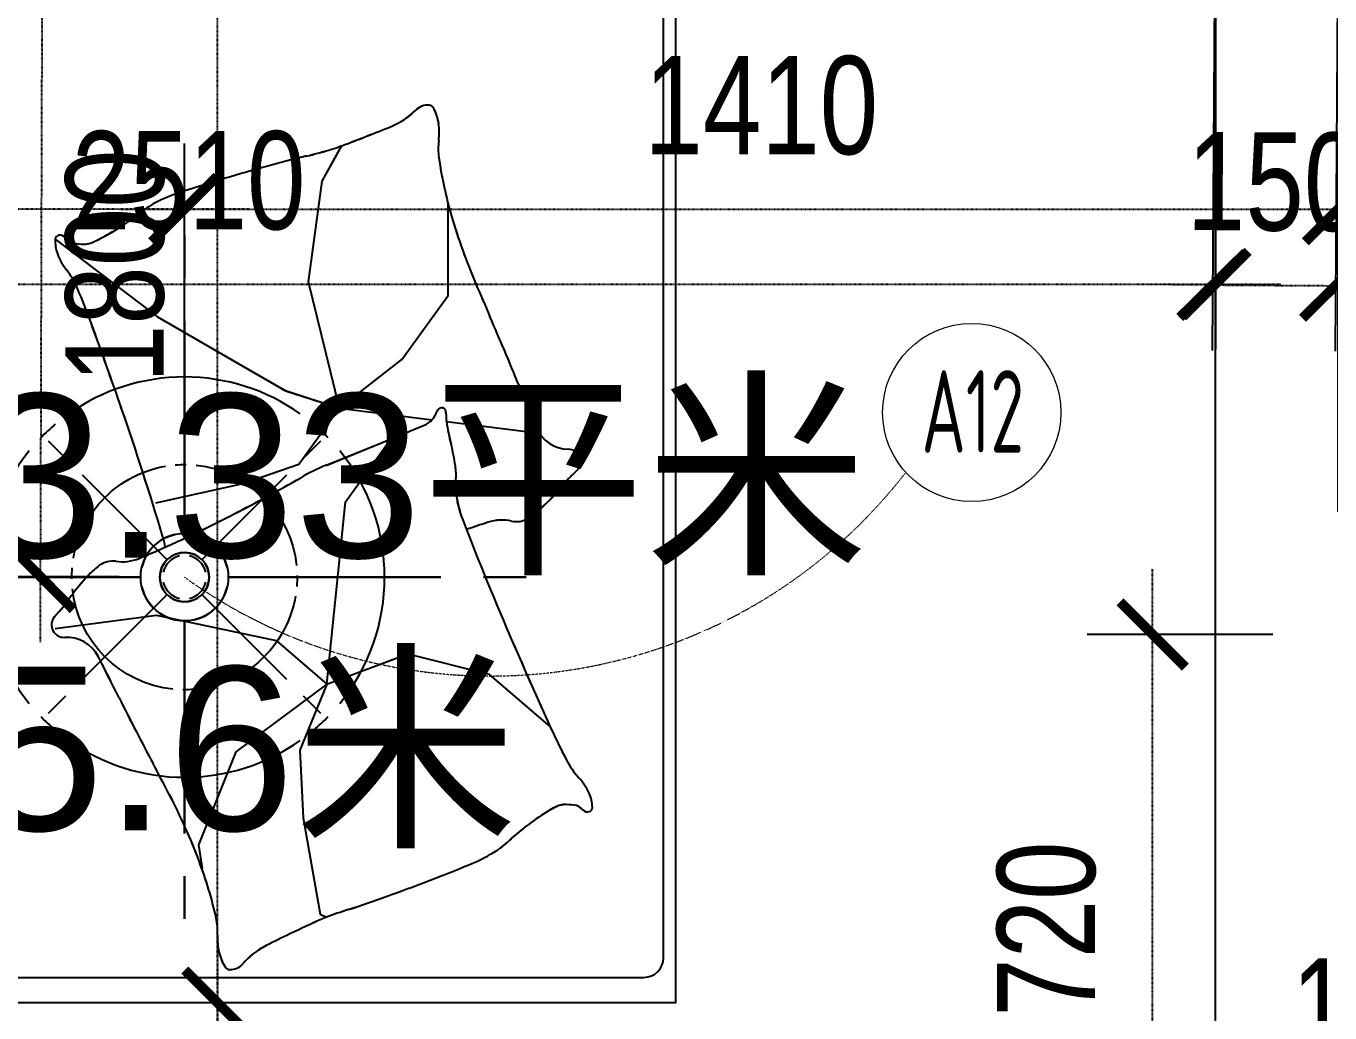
# Model space of a CAD drawing. Header units: millimetres. Extents: x -23568 to 99064, y -162914 to -58422.
# Drawn here: x 29244 to 30837, y -153409 to -152203 of the extents above; entities that cross this region are included whole.
import ezdxf
from ezdxf.enums import TextEntityAlignment as Align

# ---------------------------------------------------------------- set-up
doc = ezdxf.new("R2010")
doc.units = ezdxf.units.MM
doc.header["$LTSCALE"] = 0.01
doc.linetypes.add('ACAD_ISO03W100', pattern=[30, 12, -18])
for name, color, linetype in [('09-天花灯具', 53, 'Continuous'), ('FF-FURN【平面家具】', 51, 'Continuous'), ('layer 1', 7, 'Continuous'), ('RC-Dim【灯具尺寸】', 2, 'Continuous'), ('RC-FIN【天花造型】', 30, 'Continuous'), ('布局图框', 1, 'Continuous')]:
    doc.layers.add(name, color=color, linetype=linetype)
for name, color, linetype, lineweight in [('FF-Dim【平面家具尺】', 44, 'Continuous', 0), ('Q◆【 新建墙体填充】', 51, 'Continuous', 0), ('RC-Dim【天花尺寸】', 44, 'Continuous', 0), ('X▲【平面开关】', 31, 'Continuous', 0)]:
    doc.layers.add(name, color=color, linetype=linetype, lineweight=lineweight)
doc.styles.add('CCD_DIM', font='ARCHS.SHX', dxfattribs={"width": 0.7})
doc.styles.add('DIM_FONT', font='SIMPLEX.shx', dxfattribs={"width": 0.8})
doc.styles.get("Standard").update_dxf_attribs({"font": 'arial.ttf'})
doc.styles.add('英文字体', font='stylu.ttf', dxfattribs={"width": 0.8})
doc.dimstyles.new('t-60', dxfattribs={"dimscale": 80, "dimtxt": 2.3, "dimasz": 1, "dimexe": 1, "dimexo": 1, "dimgap": 0.5, "dimtad": 0, "dimdec": 0, "dimrnd": 5, "dimzin": 0, "dimdsep": 46, "dimtxsty": '英文字体', "dimblk": 'ARCHTICK', "dimcen": 0.09, "dimdle": 1, "dimclrd": 8, "dimclre": 8, "dimclrt": 2, "dimadec": 0, "dimazin": 0, "dimtfac": 1, "dimtdec": 0, "dimtix": 1, "dimtmove": 2, "dimatfit": 2, "dimldrblk": 'DOT', "dimfxl": 0, "dimtvp": 1, "dimtolj": 1, "dimtzin": 0, "dimarcsym": 0})

# ---------------------------------------------------------------- blocks, each defined once
blk = doc.blocks.new('dfqew')
at = {"color": 4}
for p, q in [((-4534.3, -9019.4), (-4534.3, -7019.4)), ((-2734.3, -9019.4), (-4534.3, -9019.4))]:
    blk.add_line(p, q, dxfattribs=at)
at = {"color": 8}
for p, q in [((-4503.3, -7629.6), (-4503.3, -8980.8)), ((-4077, -8261.3), (-4060.5, -8385.1)), ((-3601.2, -8261.5), (-3696.2, -8386.2)), ((-4060.5, -8385.1), (-4091.5, -8531.5)), ((-3900.2, -8490.5), (-3923.9, -8383.8)), ((-3696.2, -8386.2), (-3786.3, -8542.7)), ((-4341.3, -8436.6), (-4370.2, -8440.8)), ((-4227.7, -8482), (-4341.3, -8436.6)), ((-4145.2, -8593.4), (-4227.7, -8482)), ((-3876.5, -8559.3), (-3900.2, -8490.5)), ((-4091.5, -8531.5), (-4145.2, -8593.4)), ((-3786.3, -8542.7), (-3807.7, -8609)), ((-4308.2, -8564.5), (-4425.9, -8585.2)), ((-4225.7, -8560.4), (-4308.2, -8564.5)), ((-4145.2, -8593.4), (-4225.7, -8560.4)), ((-3807.7, -8609), (-3876.5, -8559.3)), ((-3807.7, -8609), (-3653.5, -8571.1)), ((-3653.5, -8571.1), (-3530.2, -8587.7)), ((-4425.9, -8585.2), (-4429.8, -8592.9)), ((-3530.2, -8587.7), (-3486.9, -8611.8)), ((-4145.2, -8593.4), (-4108, -8692.4)), ((-4145.2, -8593.4), (-3922.2, -8616.1)), ((-3877.5, -8592.5), (-3849.9, -8660)), ((-3922.2, -8616.1), (-3862.4, -8659.4)), ((-3807.7, -8609), (-3821.8, -8722)), ((-3807.7, -8609), (-3748.4, -8684.9)), ((-3862.4, -8659.4), (-3847.9, -8669.7)), ((-3849.9, -8660), (-3828.6, -8712.2)), ((-3748.4, -8684.9), (-3670.1, -8741.8)), ((-4108, -8692.4), (-4132.8, -8791.4)), ((-3824, -8739.6), (-3838.2, -8853.1)), ((-3670.1, -8741.8), (-3558.6, -8741.8)), ((-4132.8, -8791.4), (-4197.1, -8866.5)), ((-4479.3, -9004.8), (-2792.4, -9004.8))]:
    blk.add_line(p, q, dxfattribs=at)
for centre, radius, start, end in [((-4072.5, -8272.2), 15.3, 51.1864, 183.2455), ((-4115.3, -8325.5), 83.6, 45.8726, 51.1864), ((-4019.3, -8226.5), 54.2, 225.8726, 232.4713), ((-3772.8, -7905.5), 459, 232.4713, 233.7837), ((-3593.7, -8331.7), 72.2, 110.3452, 128.5854), ((-3604.1, -8303.7), 42.3, 86.0516, 110.3452), ((-3601.6, -8266.8), 5.32, 13.2808, 86.0516), ((-3603.7, -8267.3), 7.55, 306.5792, 13.2808), ((-4130.7, -8275.5), 43, 297.2902, 3.2455), ((-4512.3, -8915.3), 792.6, 52.7849, 53.7837), ((-4190.8, -8492.1), 261.1, 46.4776, 52.7849), ((-3698, -8201), 95, 292.7069, 308.5854), ((-3514.8, -8300.7), 92.6, 169.5926, 177.2714), ((-3589.1, -8287), 17, 126.5792, 169.5926), ((-4075, -8370.1), 92.9, 35.8936, 46.4776), ((-4049.1, -7362), 1004.5, 290.1287, 292.7069), ((-3588.9, -8297.1), 18.3, 177.2714, 194.5709), ((-3561, -8289.9), 47.2, 194.5709, 206.8179), ((-5815, -5010.9), 3716.6, 296.4147, 297.2902), ((-4021.7, -8331.5), 27.1, 351.9508, 35.8936), ((-5807.1, -2565.5), 6113.1, 289.08362, 290.12867), ((-3226.1, -8120.6), 422.4, 206.8179, 210.9056), ((-3085.3, -10506.4), 2419.5, 116.4147, 117.4999), ((-3940.4, -8343), 55, 171.9508, 202.4162), ((-5042.3, -4776), 3774, 286.6085, 289.0836), ((-3388.9, -8218), 232.7, 210.9056, 219.7005), ((-821.5, -14855.1), 7322.2, 117.49986, 117.84822), ((-2875.9, -7903.9), 1206.5, 202.4162, 205.0529), ((-7514.6, -2186.3), 7006, 297.49208, 297.84822), ((-3642.7, -8428.8), 97.2, 26.0735, 39.7005), ((-4003.6, -8258.5), 139.9, 280.7366, 286.6085), ((-3767.2, -8489.7), 235.8, 17.8396, 26.0735), ((-4625.9, -7737.3), 748.4, 290.7486, 297.4921), ((-2135.1, -7557.7), 2024.2, 205.0529, 207.0884), ((-5830.8, -9153.8), 2403.6, 15.2625, 17.8396), ((-4543.6, -7954.6), 516, 282.6252, 290.7486), ((-4458.5, -8521), 61.1, 103.0402, 121.6917), ((-4456.1, -8531.5), 71.8, 86.6119, 103.0402), ((-4447.4, -8384.3), 75.6, 266.6119, 282.6252), ((-4486.9, -8475), 6.97, 121.6917, 179.0386), ((-4473.8, -8475.2), 20.1, 179.0386, 229.4914), ((-4545.7, -8559.4), 90.6, 26.3332, 49.4914), ((-2265, -7624.1), 1878.3, 207.0884, 209.936), ((-7327.3, -9936.1), 3194.3, 25.1732, 26.3332), ((-5420, -9041.7), 1977.8, 13.841, 15.2625), ((-4115.6, -8689.8), 257.2, 22.2355, 29.936), ((-2864.1, -8412), 654.5, 193.841, 196.3122), ((-4631.6, -8669.2), 215.7, 20.7081, 25.1732), ((-5042.1, -8824.3), 654.5, 18.2369, 20.7081), ((-3285.3, -8535.2), 215.7, 196.3122, 200.7773), ((-2542, -8000.6), 1977.8, 198.2369, 199.6584), ((-500.4, -7478.6), 3194.3, 200.7773, 201.9373), ((-2141, -7857.3), 2403.6, 199.6584, 202.2355), ((-3379.3, -8638.1), 90.6, 201.9373, 225.0955), ((-3803, -8701.7), 27.7, 202.2355, 252.8133), ((-3457.5, -8716.6), 20.1, 354.6428, 45.0955), ((-3812.8, -8733.5), 5.6, 289.3799, 72.8133), ((-3427.8, -9241), 516, 98.2293, 106.3527), ((-3490.8, -8805.1), 75.6, 82.216, 98.2293), ((-3470.8, -8659), 71.8, 262.216, 278.6443), ((-3469.2, -8669.7), 61.1, 278.6443, 297.2959), ((-3444.4, -8717.8), 6.97, 297.2959, 354.6428), ((-3907.1, -8537.2), 215.2, 277.6784, 284.8807), ((-3791.5, -8972), 234.6, 97.9822, 104.8807), ((-3818.5, -8780), 40.8, 85.7407, 97.9822), ((-3814.6, -8728.3), 11, 265.7407, 289.3799), ((-3362.3, -9463.9), 748.4, 106.3527, 113.0962), ((-2591.6, -12282.7), 3774, 111.0043, 113.4795), ((-5094.5, -9163.7), 1206.5, 18.0203, 19.3448), ((-3894.2, -8890.1), 139.9, 98.1216, 111.0043), ((-3902.7, -8830.4), 79.6, 85.4882, 98.1216), ((-3889.7, -8665.8), 85.5, 265.4882, 277.6784), ((-4147.6, -8677.6), 235.8, 202.2355, 210.4694), ((-907.6, -15220), 7006, 113.0962, 113.45233), ((-3999.4, -8807.4), 55, 347.5549, 18.0203), ((-6610.1, -2075.4), 7322.2, 293.10398, 293.45233), ((-4267, -8747.9), 97.2, 210.4694, 224.0964), ((-4686.2, -6584.9), 2419.5, 292.0188, 293.104), ((-4504, -8977.5), 232.7, 35.3015, 44.0964), ((-1659.7, -14428.1), 6113.1, 113.4795, 114.52455), ((-3919.3, -8825.1), 27.1, 167.5549, 211.4977), ((-2385.7, -12273.5), 3716.6, 112.0188, 112.8944), ((-4658.8, -9087.1), 422.4, 31.2138, 35.3015), ((-3863.2, -8790.7), 92.9, 211.4977, 222.0817), ((-3738.3, -8678), 261.1, 222.0817, 228.389), ((-3814.9, -8889.3), 43, 112.8944, 178.8496), ((-4337.9, -8892.7), 47.2, 18.9668, 31.2138), ((-3780.1, -9780.4), 1004.5, 114.5246, 117.1028), ((-3385.4, -8280.7), 792.6, 228.389, 229.3878), ((-4310.6, -8883.3), 18.3, 1.6673, 18.9668), ((-4384.8, -8885.5), 92.6, 353.9885, 1.6673), ((-4194.5, -8970.8), 95, 117.1028, 132.9813), ((-4200.1, -9230.8), 459, 48.0754, 49.3878), ((-3929.7, -8929.6), 54.2, 41.4767, 48.0754), ((-3873.2, -8888.1), 15.3, 226.7905, 358.8496), ((-4293.5, -8911.9), 7.55, 130.9751, 197.6767), ((-4309.6, -8893.4), 17, 310.9751, 353.9885), ((-4308.5, -8848.5), 72.2, 294.7411, 312.9813), ((-3826.4, -8838.3), 83.6, 221.4767, 226.7905), ((-4295.7, -8912.6), 5.32, 197.6767, 270.4475), ((-4296, -8875.6), 42.3, 270.4475, 294.7411), ((-4479.3, -8980.8), 24, 180, 270)]:
    blk.add_arc(centre, radius, start, end, dxfattribs=at)
blk = doc.blocks.new('_ArchTick')
at = {"color": 0, "linetype": 'ByBlock', "const_width": 0.15}
blk.add_lwpolyline([(-0.5, -0.5), (0.5, 0.5)], dxfattribs=at)
blk = doc.blocks.new('*D551')
at = {"layer": 'Defpoints', "color": 0, "transparency": 16777216}
for p in [(30620.8, -152946.2), (30847.5, -152946.2), (30847.5, -153666.2)]:
    blk.add_point(p, dxfattribs=at)
at = {"layer": 'Q◆【 新建墙体填充】', "color": 8, "linetype": 'ACAD_ISO03W100', "lineweight": -2, "transparency": 16777216}
blk.add_line((30620.8, -153746.2), (30620.8, -152866.2), dxfattribs=at)
at = {"layer": 'Q◆【 新建墙体填充】', "color": 8, "lineweight": -2, "transparency": 16777216}
for p, q in [((30767.5, -152946.2), (30540.8, -152946.2)), ((30767.5, -153666.2), (30540.8, -153666.2))]:
    blk.add_line(p, q, dxfattribs=at)
at = {"layer": 'Q◆【 新建墙体填充】', "color": 8, "lineweight": -2, "transparency": 16777216, "xscale": 80, "yscale": 80, "zscale": 80}
for p, rotation in [((30620.8, -152946.2), 90), ((30620.8, -153666.2), 270)]:
    blk.add_blockref('_ArchTick', p, dxfattribs=dict(at, rotation=rotation))
at = {"layer": 'Q◆【 新建墙体填充】', "color": 2, "transparency": 16777216, "insert": (30491.3, -153306.2), "char_height": 120, "attachment_point": 5, "rotation": 90, "style": '英文字体'}
blk.add_mtext('\\A1;720', dxfattribs=at)
blk = doc.blocks.new('_DOT')
at = {"color": 0, "linetype": 'ByBlock'}
blk.add_line((-0.5, 0), (-1, 0), dxfattribs=at)
at = {"color": 0, "linetype": 'ByBlock', "const_width": 0.5}
blk.add_lwpolyline([(-0.25, 0, 1), (0.25, 0, 1)], format="xyb", close=True, dxfattribs=at)
blk = doc.blocks.new('*D552')
at = {"layer": 'Defpoints', "color": 0, "transparency": 16777216}
for p in [(30947.5, -153526.9), (30847.5, -153666.2), (30947.5, -153666.2)]:
    blk.add_point(p, dxfattribs=at)
at = {"layer": 'Q◆【 新建墙体填充】', "color": 8, "lineweight": -2, "transparency": 16777216}
for p, q in [((30847.5, -153586.2), (30847.5, -153446.9)), ((30947.5, -153586.2), (30947.5, -153446.9))]:
    blk.add_line(p, q, dxfattribs=at)
at = {"layer": 'Q◆【 新建墙体填充】', "color": 8, "linetype": 'ACAD_ISO03W100', "lineweight": -2, "transparency": 16777216}
for p, q in [((30847.5, -153526.9), (30767.5, -153526.9)), ((30847.5, -153526.9), (30947.5, -153526.9)), ((30947.5, -153526.9), (31027.5, -153526.9))]:
    blk.add_line(p, q, dxfattribs=at)
at = {"layer": 'Q◆【 新建墙体填充】', "color": 8, "lineweight": -2, "transparency": 16777216, "xscale": 80, "yscale": 80, "zscale": 80}
blk.add_blockref('_ArchTick', (30847.5, -153526.9), dxfattribs=at)
at = {"layer": 'Q◆【 新建墙体填充】', "color": 8, "lineweight": -2, "transparency": 16777216, "xscale": 80, "yscale": 80, "zscale": 80, "rotation": 180}
blk.add_blockref('_ArchTick', (30947.5, -153526.9), dxfattribs=at)
at = {"layer": 'Q◆【 新建墙体填充】', "color": 2, "transparency": 16777216, "insert": (30897.5, -153402.6), "char_height": 120, "attachment_point": 5, "style": '英文字体'}
blk.add_mtext('\\A1;100', dxfattribs=at)
blk = doc.blocks.new('*D589')
at = {"layer": 'Defpoints', "color": 0, "transparency": 16777216}
for p in [(30037.5, -153396.2), (29477.8, -154696.2), (30146.9, -154696.2)]:
    blk.add_point(p, dxfattribs=at)
at = {"layer": 'FF-Dim【平面家具尺】', "color": 8, "linetype": 'ACAD_ISO03W100', "lineweight": -2, "transparency": 16777216}
blk.add_line((29477.8, -153316.2), (29477.8, -154776.2), dxfattribs=at)
at = {"layer": 'FF-Dim【平面家具尺】', "color": 8, "lineweight": -2, "transparency": 16777216}
for p, q in [((29957.5, -153396.2), (29397.8, -153396.2)), ((29957.8, -154696.2), (29397.8, -154696.2))]:
    blk.add_line(p, q, dxfattribs=at)
at = {"layer": 'FF-Dim【平面家具尺】', "color": 8, "lineweight": -2, "transparency": 16777216, "xscale": 80, "yscale": 80, "zscale": 80}
for p, rotation in [((29477.8, -153396.2), 90), ((29477.8, -154696.2), 270)]:
    blk.add_blockref('_ArchTick', p, dxfattribs=dict(at, rotation=rotation))
at = {"layer": 'FF-Dim【平面家具尺】', "color": 2, "transparency": 16777216, "insert": (29352.6, -154046.2), "char_height": 120, "attachment_point": 5, "rotation": 90, "style": '英文字体'}
blk.add_mtext('\\A1;1300', dxfattribs=at)
blk = doc.blocks.new('*D590')
at = {"layer": 'Defpoints', "color": 0, "transparency": 16777216}
for p in [(29477.8, -151596.2), (30037.5, -151596.2), (30037.5, -153396.2)]:
    blk.add_point(p, dxfattribs=at)
at = {"layer": 'FF-Dim【平面家具尺】', "color": 8, "linetype": 'ACAD_ISO03W100', "lineweight": -2, "transparency": 16777216}
blk.add_line((29477.8, -153476.2), (29477.8, -151516.2), dxfattribs=at)
at = {"layer": 'FF-Dim【平面家具尺】', "color": 8, "lineweight": -2, "transparency": 16777216}
for p, q in [((29957.5, -151596.2), (29397.8, -151596.2)), ((29957.5, -153396.2), (29397.8, -153396.2))]:
    blk.add_line(p, q, dxfattribs=at)
at = {"layer": 'FF-Dim【平面家具尺】', "color": 8, "lineweight": -2, "transparency": 16777216, "xscale": 80, "yscale": 80, "zscale": 80}
for p, rotation in [((29477.8, -151596.2), 90), ((29477.8, -153396.2), 270)]:
    blk.add_blockref('_ArchTick', p, dxfattribs=dict(at, rotation=rotation))
at = {"layer": 'FF-Dim【平面家具尺】', "color": 2, "transparency": 16777216, "insert": (29352.8, -152496.2), "char_height": 120, "attachment_point": 5, "rotation": 90, "style": '英文字体'}
blk.add_mtext('\\A1;1800', dxfattribs=at)
blk = doc.blocks.new('ADFADAW')
at = {"layer": 'Defpoints', "color": 251}
for p, q in [((30037.5, -167812.6), (30037.5, -169612.6)), ((30037.5, -167812.6), (30037.5, -169612.6)), ((30022.9, -169557.6), (30022.9, -167870.7)), ((29605.8, -168608.4), (29629.8, -168565.2)), ((29589.2, -168731.8), (29605.8, -168608.4)), ((29759.9, -168748.4), (29759.9, -168636.9)), ((29279.6, -168679.5), (29404.3, -168774.5)), ((29627.1, -168886), (29589.2, -168731.8)), ((29703, -168826.7), (29759.9, -168748.4)), ((29404.3, -168774.5), (29560.8, -168864.6)), ((29627.1, -168886), (29703, -168826.7)), ((29560.8, -168864.6), (29627.1, -168886)), ((29627.1, -168886), (29577.4, -168954.8)), ((29627.1, -168886), (29740.1, -168900.1)), ((29678.1, -168928.2), (29730.3, -168906.9)), ((29757.7, -168902.3), (29871.2, -168916.5)), ((29610.6, -168955.8), (29678.1, -168928.2)), ((29677.5, -168940.7), (29687.8, -168926.2)), ((29577.4, -168954.8), (29508.6, -168978.5)), ((29634.2, -169000.5), (29677.5, -168940.7)), ((29508.6, -168978.5), (29401.9, -169002.2)), ((29611.5, -169223.4), (29634.2, -169000.5)), ((29279.4, -169155.3), (29403.2, -169138.8)), ((29403.2, -169138.8), (29549.6, -169169.8)), ((29549.6, -169169.8), (29611.5, -169223.4)), ((29611.5, -169223.4), (29710.5, -169186.3)), ((29710.5, -169186.3), (29809.5, -169211.1)), ((29809.5, -169211.1), (29884.6, -169275.4)), ((29611.5, -169223.4), (29500.1, -169306)), ((29611.5, -169223.4), (29578.5, -169304)), ((29500.1, -169306), (29454.7, -169419.5)), ((29578.5, -169304), (29582.6, -169386.5)), ((29582.6, -169386.5), (29603.3, -169504.2)), ((29454.7, -169419.5), (29458.9, -169448.4)), ((29603.3, -169504.2), (29611, -169508.1)), ((28647.7, -169581.6), (29998.9, -169581.6)), ((30037.5, -169612.6), (28037.5, -169612.6)), ((30037.5, -169612.6), (28037.5, -169612.6))]:
    blk.add_line(p, q, dxfattribs=at)
for centre, radius, start, end in [((29656.2, -168457.6), 90.6, 291.9373, 315.0955), ((29734.6, -168535.8), 20.1, 84.6428, 135.0955), ((29735.9, -168522.7), 6.97, 27.2959, 84.6428), ((29687.8, -168547.5), 61.1, 8.6443, 27.2959), ((28496.7, -165578.7), 3194.3, 290.7773, 291.9373), ((29677.1, -168549.1), 71.8, 352.216, 8.6443), ((29430.1, -167942.4), 654.5, 283.841, 286.3122), ((29553.3, -168363.6), 215.7, 286.3122, 290.7773), ((29823.2, -168569.1), 75.6, 172.216, 188.2293), ((30059.8, -170498.2), 1977.8, 103.841, 105.2625), ((30259.1, -168506.1), 516, 188.2293, 196.3527), ((30171.9, -170909.1), 2403.6, 105.2625, 107.8396), ((29507.8, -168845.5), 235.8, 107.8396, 116.0735), ((29446.9, -168721), 97.2, 116.0735, 129.7005), ((29236.1, -168467.2), 232.7, 300.9056, 309.7005), ((30482, -168440.6), 748.4, 196.3527, 203.0962), ((29138.7, -168304.4), 422.4, 296.8179, 300.9056), ((29321.8, -168682.4), 42.3, 176.0516, 200.3452), ((29284.9, -168679.8), 5.32, 103.2808, 176.0516), ((29285.4, -168682), 7.55, 36.5792, 103.2808), ((29305.1, -168667.4), 17, 216.5792, 259.5926), ((29318.7, -168593.1), 92.6, 259.5926, 267.2714), ((29315.2, -168667.2), 18.3, 267.2714, 284.5709), ((29308, -168639.3), 47.2, 284.5709, 296.8179), ((29349.8, -168672), 72.2, 200.3452, 218.5854), ((29219.1, -168776.3), 95, 22.7069, 38.5854), ((28380.1, -169127.4), 1004.5, 20.1287, 22.7069), ((36238.1, -165985.9), 7006, 203.0962, 203.45233), ((23093.5, -171688.3), 7322.2, 23.10398, 23.45233), ((23583.5, -170885.4), 6113.1, 19.08362, 20.12867), ((27603, -169764.5), 2419.5, 22.0188, 23.104), ((33291.6, -167464), 3716.6, 202.0188, 202.8944), ((25794.1, -170120.6), 3774, 16.6085, 19.0836), ((29719.8, -168881.3), 27.7, 292.2355, 342.8133), ((29751.6, -168891.1), 5.6, 19.3799, 162.8133), ((29746.4, -168892.9), 11, 355.7407, 19.3799), ((29798.1, -168896.8), 40.8, 175.7407, 187.9822), ((29990, -168869.8), 234.6, 187.9822, 194.8807), ((29907.4, -168893.2), 43, 202.8944, 268.8496), ((29555.3, -168985.4), 215.2, 7.6784, 14.8807), ((29906.2, -168951.5), 15.3, 316.7905, 88.8496), ((29707.9, -169193.9), 257.2, 112.2355, 119.936), ((28642.2, -167343.3), 1878.3, 297.0884, 299.936), ((29683.9, -168968), 85.5, 355.4882, 7.6784), ((30248.9, -169278.4), 459, 138.0754, 139.3878), ((29947.7, -169008), 54.2, 131.4767, 138.0754), ((29856.4, -168904.7), 83.6, 311.4767, 316.7905), ((29848.5, -168981), 79.6, 175.4882, 188.1216), ((29298.8, -168463.7), 792.6, 318.389, 319.3878), ((29908.1, -168972.5), 139.9, 188.1216, 201.0043), ((29696.1, -168816.6), 261.1, 312.0817, 318.389), ((28575.8, -167213.4), 2024.2, 295.0529, 297.0884), ((29808.8, -168941.5), 92.9, 301.4977, 312.0817), ((33300.8, -167669.9), 3774, 201.0043, 203.4795), ((30181.8, -170172.8), 1206.5, 108.0203, 109.3448), ((29825.5, -169077.7), 55, 77.5549, 108.0203), ((29843.2, -168997.6), 27.1, 257.5549, 301.4977), ((28922, -167954.2), 1206.5, 292.4162, 295.0529), ((29276.6, -169081.9), 139.9, 10.7366, 16.6085), ((29388.2, -169153.3), 92.9, 125.8936, 136.4776), ((29349.6, -169100), 27.1, 81.9508, 125.8936), ((29361.1, -169018.7), 55, 261.9508, 292.4162), ((29510.2, -169269.1), 261.1, 136.4776, 142.7849), ((29933.4, -169590.6), 792.6, 142.7849, 143.7837), ((29244.6, -169097.6), 54.2, 315.8726, 322.4713), ((28923.6, -168851.1), 459, 322.4713, 323.7837), ((29290.3, -169150.8), 15.3, 141.1864, 273.2455), ((29343.6, -169193.6), 83.6, 135.8726, 141.1864), ((29293.6, -169209), 43, 27.2902, 93.2455), ((35446.2, -166737.9), 6113.1, 203.4795, 204.52455), ((26028.9, -170893.3), 3716.6, 26.4147, 27.2902), ((31524.4, -168163.6), 2419.5, 206.4147, 207.4999), ((35873.2, -165899.8), 7322.2, 207.49986, 207.84822), ((30798.5, -168858.4), 1004.5, 204.5246, 207.1028), ((23204.4, -172592.9), 7006, 27.49208, 27.84822), ((29988.9, -169272.8), 95, 207.1028, 222.9813), ((29866.6, -169386.8), 72.2, 24.7411, 42.9813), ((28755.4, -169704.2), 748.4, 20.7486, 27.4921), ((29893.7, -169374.3), 42.3, 0.4475, 24.7411), ((30105.2, -169737.1), 422.4, 121.2138, 125.3015), ((29910.8, -169416.2), 47.2, 108.9668, 121.2138), ((29901.4, -169388.9), 18.3, 91.6673, 108.9668), ((29903.6, -169463.1), 92.6, 83.9885, 91.6673), ((29911.5, -169387.9), 17, 40.9751, 83.9885), ((29930, -169371.8), 7.55, 220.9751, 287.6767), ((29930.7, -169374), 5.32, 287.6767, 0.4475), ((29995.6, -169582.3), 232.7, 125.3015, 134.0964), ((29766, -169345.3), 97.2, 300.4694, 314.0964), ((29695.7, -169225.9), 235.8, 292.2355, 300.4694), ((28972.7, -169621.9), 516, 12.6252, 20.7486), ((28875.4, -167219.3), 2403.6, 289.6584, 292.2355), ((29018.7, -167620.3), 1977.8, 288.2369, 289.6584), ((29402.4, -169525.7), 75.6, 356.6119, 12.6252), ((29687.3, -169709.9), 215.7, 110.7081, 115.1732), ((29842.4, -170120.4), 654.5, 108.2369, 110.7081), ((30954.2, -172405.6), 3194.3, 115.1732, 116.3332), ((29549.6, -169534.4), 71.8, 176.6119, 193.0402), ((29577.5, -169624), 90.6, 116.3332, 139.4914), ((29539.1, -169536.8), 61.1, 193.0402, 211.6917), ((29998.9, -169557.6), 24, 270, 0), ((29493.1, -169565.2), 6.97, 211.6917, 269.0386), ((29493.3, -169552.1), 20.1, 269.0386, 319.4914)]:
    blk.add_arc(centre, radius, start, end, dxfattribs=at)
at = {"layer": 'Defpoints', "color": 251, "linetype": 'ByBlock', "style": 'DIM_FONT', "width": 0.8, "flags": 9}
for tag, p, rotation in [('XSIZE', (30947.5, -169789.4), 90), ('YSIZE', (30947.5, -169789.4), 90), ('XSIZE', (28643.3, -174042.6), 180), ('YSIZE', (28643.3, -174042.6), 180)]:
    blk.add_attdef(tag, p, '', height=0.457, rotation=rotation, dxfattribs=at)
blk = doc.blocks.new('WERAWERAWE')
at = {"color": 250, "linetype": 'Continuous'}
for p, q in [((106863.55, -18799.27), (106863.55, -18774.96)), ((106863.55, -18774.96), (106863.55, -18799.27)), ((106863.55, -18944.52), (106863.55, -18823.58)), ((106863.55, -18823.58), (106863.55, -18944.52)), ((106669.06, -18969.45), (106693.37, -18969.45)), ((106693.37, -18969.45), (106669.06, -18969.45)), ((106717.68, -18969.45), (106838.62, -18969.45)), ((106838.62, -18969.45), (106717.68, -18969.45)), ((106888.47, -18969.45), (107009.41, -18969.45)), ((107009.41, -18969.45), (106888.47, -18969.45)), ((107058.03, -18969.45), (107033.72, -18969.45)), ((107033.72, -18969.45), (107058.03, -18969.45)), ((106863.55, -19115.31), (106863.55, -18994.37)), ((106863.55, -18994.37), (106863.55, -19115.31)), ((106863.55, -19163.93), (106863.55, -19139.62)), ((106863.55, -19139.62), (106863.55, -19163.93))]:
    blk.add_line(p, q, dxfattribs=at)
at = {"color": 53, "linetype": 'Continuous'}
for p, q in [((106786.19, -18892.09), (106795.86, -18901.76)), ((106795.86, -18901.76), (106786.19, -18892.09)), ((106931.23, -18901.76), (106940.9, -18892.09)), ((106940.9, -18892.09), (106931.23, -18901.76)), ((106805.53, -18911.43), (106853.63, -18959.53)), ((106853.63, -18959.53), (106805.53, -18911.43)), ((106873.46, -18959.53), (106921.56, -18911.43)), ((106921.56, -18911.43), (106873.46, -18959.53)), ((106805.53, -19027.46), (106853.63, -18979.36)), ((106853.63, -18979.36), (106805.53, -19027.46)), ((106873.46, -18979.36), (106921.56, -19027.46)), ((106921.56, -19027.46), (106873.46, -18979.36)), ((106786.19, -19046.8), (106795.86, -19037.13)), ((106795.86, -19037.13), (106786.19, -19046.8)), ((106931.23, -19037.13), (106940.9, -19046.8)), ((106940.9, -19046.8), (106931.23, -19037.13))]:
    blk.add_line(p, q, dxfattribs=at)
for major_axis, start_param, end_param in [((113.94, 0), 0.888609, 2.25296), ((111.32, 24.31), 2.125594, 2.22504), ((-111.21, 24.81), 4.06263, 4.162076), ((-113.94, 0.37), -0.613826, 0.003279), ((113.94, 0.38), -0.003338, 0.613767), ((12.46, 0.13), 1.791898, 2.9004), ((-12.46, 0.12), 3.382057, 4.49056), ((113.94, 0.38), 3.138263, 3.755368), ((-113.94, 0.38), 2.527791, 3.144896), ((-12.46, 0.11), 0.240329, 1.348832), ((12.46, 0.12), -1.349407, -0.240905), ((-111.28, 24.5), 0.918242, 1.017688), ((-111.28, 24.5), 0.918242, 1.017688), ((111.25, 24.63), -1.01888, -0.919434), ((111.25, 24.63), -1.01888, -0.919434), ((113.94, 0), 4.03019, 5.394541)]:
    blk.add_ellipse((106863.55, -18969.45), major_axis=major_axis, ratio=1, start_param=start_param, end_param=end_param, dxfattribs=at)
at = {"color": 8, "linetype": 'Continuous'}
for major_axis, start_param, end_param in [((111.32, 24.31), 2.125594, 2.22504), ((-111.21, 24.81), 4.06263, 4.162076)]:
    blk.add_ellipse((106863.55, -18969.45), major_axis=major_axis, ratio=1, start_param=start_param, end_param=end_param, dxfattribs=at)
at = {"color": 250, "linetype": 'Continuous', "extrusion": (0, 0, -1)}
for major_axis, start_param, end_param in [((45.32, 45.32), 4.030214, 5.394564), ((45.32, 45.32), -0.801005, -0.701559), ((45.32, 45.32), -0.801005, -0.701559), ((45.32, 45.32), -0.617105, 0), ((45.97, 44.66), -0.014483, 0.602622), ((45.32, 45.32), 0.701559, 0.801005), ((45.32, 45.32), 0.701559, 0.801005), ((45.32, 45.32), 3.843152, 3.942598), ((45.32, 45.32), 3.843152, 3.942598), ((45.32, 45.32), 0.888621, 2.252972), ((45.97, 44.66), 3.127109, 3.744214), ((45.32, 45.32), 2.524488, 3.141593), ((45.32, 45.32), 2.340587, 2.440033), ((45.32, 45.32), 2.340587, 2.440033)]:
    blk.add_ellipse((106863.55, -18969.45), major_axis=major_axis, ratio=1, start_param=start_param, end_param=end_param, dxfattribs=at)
at = {"color": 250, "linetype": 'Continuous'}
for major_axis, start_param, end_param in [((-24.92, 0.01), 3.141593, 9.424778), ((24.92, 0.32), 1.789211, 2.897713), ((-24.92, 0.32), 3.385683, 4.494186), ((-24.92, 0.32), 0.243913, 1.352416), ((24.92, 0.32), -1.352603, -0.2441)]:
    blk.add_ellipse((106863.55, -18969.45), major_axis=major_axis, ratio=1, start_param=start_param, end_param=end_param, dxfattribs=at)
at = {"color": 53, "linetype": 'Continuous', "extrusion": (0, 0, -1)}
for major_axis, start_param, end_param in [((10.22, 9.59), 4.712363, 10.995548), ((9.91, 9.91), -1.33965, -0.231147), ((9.91, 9.91), 3.372739, 4.481242), ((9.91, 9.91), 0.231147, 1.33965)]:
    blk.add_ellipse((106863.55, -18969.45), major_axis=major_axis, ratio=1, start_param=start_param, end_param=end_param, dxfattribs=at)
at = {"color": 8, "linetype": 'Continuous', "extrusion": (0, 0, -1)}
blk.add_ellipse((106863.55, -18969.45), major_axis=(9.91, 9.91), ratio=1, start_param=1.801943, end_param=2.910446, dxfattribs=at)
blk = doc.blocks.new('*D642')
at = {"layer": 'Defpoints', "color": 0, "transparency": 16777216}
for p in [(28037.5, -152426.3), (28037.5, -152876.2), (29437.5, -152876.2)]:
    blk.add_point(p, dxfattribs=at)
at = {"layer": 'RC-Dim【灯具尺寸】', "color": 8, "lineweight": -2, "transparency": 16777216}
for p, q in [((28037.5, -152796.2), (28037.5, -152346.3)), ((29437.5, -152796.2), (29437.5, -152346.3))]:
    blk.add_line(p, q, dxfattribs=at)
at = {"layer": 'RC-Dim【灯具尺寸】', "color": 8, "linetype": 'ACAD_ISO03W100', "lineweight": -2, "transparency": 16777216}
blk.add_line((29517.5, -152426.3), (27957.5, -152426.3), dxfattribs=at)
at = {"layer": 'RC-Dim【灯具尺寸】', "color": 8, "lineweight": -2, "transparency": 16777216, "xscale": 80, "yscale": 80, "zscale": 80, "rotation": 180}
blk.add_blockref('_ArchTick', (28037.5, -152426.3), dxfattribs=at)
at = {"layer": 'RC-Dim【灯具尺寸】', "color": 8, "lineweight": -2, "transparency": 16777216, "xscale": 80, "yscale": 80, "zscale": 80}
blk.add_blockref('_ArchTick', (29437.5, -152426.3), dxfattribs=at)
at = {"layer": 'RC-Dim【灯具尺寸】', "color": 2, "transparency": 16777216, "insert": (28737.5, -152300.1), "char_height": 120, "attachment_point": 5, "style": '英文字体'}
blk.add_mtext('\\A1;1400', dxfattribs=at)
blk = doc.blocks.new('*D643')
at = {"layer": 'Defpoints', "color": 0, "lineweight": 100, "transparency": 16777216}
for p in [(30847.5, -152426.3), (29437.5, -152876.2), (30847.5, -152876.2)]:
    blk.add_point(p, dxfattribs=at)
at = {"layer": 'RC-Dim【灯具尺寸】', "color": 8, "lineweight": -2, "transparency": 16777216}
for p, q in [((29437.5, -152796.2), (29437.5, -152346.3)), ((30847.5, -152796.2), (30847.5, -152346.3))]:
    blk.add_line(p, q, dxfattribs=at)
at = {"layer": 'RC-Dim【灯具尺寸】', "color": 8, "linetype": 'ACAD_ISO03W100', "lineweight": -2, "transparency": 16777216}
blk.add_line((29357.5, -152426.3), (30927.5, -152426.3), dxfattribs=at)
at = {"layer": 'RC-Dim【灯具尺寸】', "color": 8, "lineweight": -2, "transparency": 16777216, "xscale": 80, "yscale": 80, "zscale": 80, "rotation": 180}
blk.add_blockref('_ArchTick', (29437.5, -152426.3), dxfattribs=at)
at = {"layer": 'RC-Dim【灯具尺寸】', "color": 8, "lineweight": -2, "transparency": 16777216, "xscale": 80, "yscale": 80, "zscale": 80}
blk.add_blockref('_ArchTick', (30847.5, -152426.3), dxfattribs=at)
at = {"layer": 'RC-Dim【灯具尺寸】', "color": 2, "transparency": 16777216, "insert": (30142.5, -152300.1), "char_height": 120, "attachment_point": 5, "style": '英文字体'}
blk.add_mtext('\\A1;1410', dxfattribs=at)
blk = doc.blocks.new('*D644')
at = {"layer": 'Defpoints', "color": 0, "lineweight": 100, "transparency": 16777216}
for p in [(29266.6, -151095.7), (29442.5, -151096.2), (29437.5, -152876.2)]:
    blk.add_point(p, dxfattribs=at)
at = {"layer": 'RC-Dim【灯具尺寸】', "color": 8, "linetype": 'ACAD_ISO03W100', "lineweight": -2, "transparency": 16777216}
blk.add_line((29261.4, -152955.7), (29266.8, -151015.7), dxfattribs=at)
at = {"layer": 'RC-Dim【灯具尺寸】', "color": 8, "lineweight": -2, "transparency": 16777216}
for p, q in [((29362.5, -151095.9), (29186.6, -151095.4)), ((29357.5, -152875.9), (29181.6, -152875.4))]:
    blk.add_line(p, q, dxfattribs=at)
at = {"layer": 'RC-Dim【灯具尺寸】', "color": 8, "lineweight": -2, "transparency": 16777216, "xscale": 80, "yscale": 80, "zscale": 80}
for p, rotation in [((29266.6, -151095.7), 89.83905722242136), ((29261.6, -152875.7), 269.8390572224213)]:
    blk.add_blockref('_ArchTick', p, dxfattribs=dict(at, rotation=rotation))
at = {"layer": 'RC-Dim【灯具尺寸】', "color": 2, "transparency": 16777216, "insert": (29134.6, -151985.3), "char_height": 120, "attachment_point": 5, "rotation": 89.8391, "style": '英文字体'}
blk.add_mtext('\\A1;1780', dxfattribs=at)
blk = doc.blocks.new('*D655')
at = {"layer": 'Defpoints', "color": 0, "transparency": 16777216}
for p in [(28187.5, -152020.2), (30697.5, -152020.2), (30697.5, -152518)]:
    blk.add_point(p, dxfattribs=at)
at = {"layer": 'RC-Dim【天花尺寸】', "color": 8, "lineweight": -2, "transparency": 16777216}
for p, q in [((28187.5, -152100.2), (28187.5, -152598)), ((30697.5, -152100.2), (30697.5, -152598))]:
    blk.add_line(p, q, dxfattribs=at)
at = {"layer": 'RC-Dim【天花尺寸】', "color": 8, "linetype": 'ACAD_ISO03W100', "lineweight": -2, "transparency": 16777216}
blk.add_line((28107.5, -152518), (30777.5, -152518), dxfattribs=at)
at = {"layer": 'RC-Dim【天花尺寸】', "color": 8, "lineweight": -2, "transparency": 16777216, "xscale": 80, "yscale": 80, "zscale": 80, "rotation": 180}
blk.add_blockref('_ArchTick', (28187.5, -152518), dxfattribs=at)
at = {"layer": 'RC-Dim【天花尺寸】', "color": 8, "lineweight": -2, "transparency": 16777216, "xscale": 80, "yscale": 80, "zscale": 80}
blk.add_blockref('_ArchTick', (30697.5, -152518), dxfattribs=at)
at = {"layer": 'RC-Dim【天花尺寸】', "color": 2, "transparency": 16777216, "insert": (29442.5, -152391.9), "char_height": 120, "attachment_point": 5, "style": '英文字体'}
blk.add_mtext('\\A1;2510', dxfattribs=at)
blk = doc.blocks.new('*D656')
at = {"layer": 'Defpoints', "color": 0, "lineweight": 100, "transparency": 16777216}
for p in [(30697.5, -152020.2), (30847.5, -152021.2), (30844.2, -152520)]:
    blk.add_point(p, dxfattribs=at)
at = {"layer": 'RC-Dim【天花尺寸】', "color": 8, "lineweight": -2, "transparency": 16777216}
for p, q in [((30697, -152100.2), (30693.7, -152599)), ((30847, -152101.2), (30843.7, -152600))]:
    blk.add_line(p, q, dxfattribs=at)
at = {"layer": 'RC-Dim【天花尺寸】', "color": 8, "linetype": 'ACAD_ISO03W100', "lineweight": -2, "transparency": 16777216}
for p, q in [((30694.2, -152519), (30614.2, -152518.5)), ((30694.2, -152519), (30844.2, -152520)), ((30844.2, -152520), (30924.2, -152520.5))]:
    blk.add_line(p, q, dxfattribs=at)
at = {"layer": 'RC-Dim【天花尺寸】', "color": 8, "lineweight": -2, "transparency": 16777216, "xscale": 80, "yscale": 80, "zscale": 80}
for p, rotation in [((30694.2, -152519), 359.6257203660751), ((30844.2, -152520), 179.6257203660751)]:
    blk.add_blockref('_ArchTick', p, dxfattribs=dict(at, rotation=rotation))
at = {"layer": 'RC-Dim【天花尺寸】', "color": 2, "transparency": 16777216, "insert": (30770, -152393.4), "char_height": 120, "attachment_point": 5, "rotation": 359.6257, "style": '英文字体'}
blk.add_mtext('\\A1;150', dxfattribs=at)
blk = doc.blocks.new('SAEFSEFSF')
at = {"layer": 'layer 1', "color": 251}
for p, q in [((30037.5, -168001.7), (30037.5, -169801.7)), ((30037.5, -168001.7), (30037.5, -169801.7)), ((30022.9, -169746.7), (30022.9, -168059.8)), ((29605.8, -168797.6), (29629.8, -168754.4)), ((29589.2, -168920.9), (29605.8, -168797.6)), ((29759.9, -168937.5), (29759.9, -168826.1)), ((29279.6, -168868.6), (29404.3, -168963.6)), ((29627.1, -169075.1), (29589.2, -168920.9)), ((29703, -169015.8), (29759.9, -168937.5)), ((29404.3, -168963.6), (29560.8, -169053.8)), ((29627.1, -169075.1), (29703, -169015.8)), ((29560.8, -169053.8), (29627.1, -169075.1)), ((29627.1, -169075.1), (29577.4, -169143.9)), ((29627.1, -169075.1), (29740.1, -169089.3)), ((29678.1, -169117.4), (29730.3, -169096)), ((29757.7, -169091.5), (29871.2, -169105.7)), ((29677.5, -169129.8), (29687.8, -169115.4)), ((29610.6, -169145), (29678.1, -169117.4)), ((29634.2, -169189.7), (29677.5, -169129.8)), ((29577.4, -169143.9), (29508.6, -169167.6)), ((29508.6, -169167.6), (29401.9, -169191.4)), ((29611.5, -169412.6), (29634.2, -169189.7)), ((29279.4, -169344.5), (29403.2, -169328)), ((29403.2, -169328), (29549.6, -169358.9)), ((29549.6, -169358.9), (29611.5, -169412.6)), ((29611.5, -169412.6), (29710.5, -169375.4)), ((29710.5, -169375.4), (29809.5, -169400.2)), ((29809.5, -169400.2), (29884.6, -169464.5)), ((29611.5, -169412.6), (29500.1, -169495.2)), ((29611.5, -169412.6), (29578.5, -169493.1)), ((29500.1, -169495.2), (29454.7, -169608.7)), ((29578.5, -169493.1), (29582.6, -169575.7)), ((29582.6, -169575.7), (29603.3, -169693.3)), ((29454.7, -169608.7), (29458.9, -169637.6)), ((29603.3, -169693.3), (29611, -169697.3)), ((28647.7, -169770.7), (29998.9, -169770.7)), ((30037.5, -169801.7), (28037.5, -169801.7)), ((30037.5, -169801.7), (28037.5, -169801.7))]:
    blk.add_line(p, q, dxfattribs=at)
for centre, radius, start, end in [((29656.2, -168646.8), 90.6, 291.9373, 315.0955), ((29734.6, -168724.9), 20.1, 84.6428, 135.0955), ((29735.9, -168711.9), 6.97, 27.2959, 84.6428), ((29687.8, -168736.7), 61.1, 8.6443, 27.2959), ((28496.7, -165767.9), 3194.3, 290.7773, 291.9373), ((29677.1, -168738.3), 71.8, 352.216, 8.6443), ((29823.2, -168758.3), 75.6, 172.216, 188.2293), ((29430.1, -168131.6), 654.5, 283.841, 286.3122), ((29553.3, -168552.7), 215.7, 286.3122, 290.7773), ((30171.9, -171098.2), 2403.6, 105.2625, 107.8396), ((30059.8, -170687.4), 1977.8, 103.841, 105.2625), ((30259.1, -168695.2), 516, 188.2293, 196.3527), ((29507.8, -169034.7), 235.8, 107.8396, 116.0735), ((29446.9, -168910.2), 97.2, 116.0735, 129.7005), ((29236.1, -168656.3), 232.7, 300.9056, 309.7005), ((30482, -168629.8), 748.4, 196.3527, 203.0962), ((29138.7, -168493.6), 422.4, 296.8179, 300.9056), ((29321.8, -168871.5), 42.3, 176.0516, 200.3452), ((29284.9, -168869), 5.32, 103.2808, 176.0516), ((29285.4, -168871.2), 7.55, 36.5792, 103.2808), ((29305.1, -168856.5), 17, 216.5792, 259.5926), ((29318.7, -168782.2), 92.6, 259.5926, 267.2714), ((29315.2, -168856.3), 18.3, 267.2714, 284.5709), ((29308, -168828.4), 47.2, 284.5709, 296.8179), ((29349.8, -168861.2), 72.2, 200.3452, 218.5854), ((29219.1, -168965.4), 95, 22.7069, 38.5854), ((36238.1, -166175.1), 7006, 203.0962, 203.45233), ((28380.1, -169316.5), 1004.5, 20.1287, 22.7069), ((23583.5, -171074.5), 6113.1, 19.08362, 20.12867), ((23093.5, -171877.5), 7322.2, 23.10398, 23.45233), ((27603, -169953.7), 2419.5, 22.0188, 23.104), ((33291.6, -167653.2), 3716.6, 202.0188, 202.8944), ((25794.1, -170309.8), 3774, 16.6085, 19.0836), ((29719.8, -169070.4), 27.7, 292.2355, 342.8133), ((29751.6, -169080.3), 5.6, 19.3799, 162.8133), ((29746.4, -169082.1), 11, 355.7407, 19.3799), ((29798.1, -169085.9), 40.8, 175.7407, 187.9822), ((29990, -169059), 234.6, 187.9822, 194.8807), ((29907.4, -169082.3), 43, 202.8944, 268.8496), ((29555.3, -169174.5), 215.2, 7.6784, 14.8807), ((29906.2, -169140.6), 15.3, 316.7905, 88.8496), ((29707.9, -169383), 257.2, 112.2355, 119.936), ((29683.9, -169157.2), 85.5, 355.4882, 7.6784), ((28642.2, -167532.5), 1878.3, 297.0884, 299.936), ((30248.9, -169467.6), 459, 138.0754, 139.3878), ((29947.7, -169197.1), 54.2, 131.4767, 138.0754), ((29856.4, -169093.8), 83.6, 311.4767, 316.7905), ((29848.5, -169170.2), 79.6, 175.4882, 188.1216), ((29696.1, -169005.8), 261.1, 312.0817, 318.389), ((29298.8, -168652.8), 792.6, 318.389, 319.3878), ((29908.1, -169161.6), 139.9, 188.1216, 201.0043), ((28575.8, -167402.6), 2024.2, 295.0529, 297.0884), ((29843.2, -169186.7), 27.1, 257.5549, 301.4977), ((29808.8, -169130.6), 92.9, 301.4977, 312.0817), ((33300.8, -167859), 3774, 201.0043, 203.4795), ((30181.8, -170361.9), 1206.5, 108.0203, 109.3448), ((29825.5, -169266.9), 55, 77.5549, 108.0203), ((28922, -168143.3), 1206.5, 292.4162, 295.0529), ((29276.6, -169271), 139.9, 10.7366, 16.6085), ((29361.1, -169207.8), 55, 261.9508, 292.4162), ((29388.2, -169342.4), 92.9, 125.8936, 136.4776), ((29349.6, -169289.1), 27.1, 81.9508, 125.8936), ((29510.2, -169458.3), 261.1, 136.4776, 142.7849), ((29933.4, -169779.7), 792.6, 142.7849, 143.7837), ((29244.6, -169286.8), 54.2, 315.8726, 322.4713), ((28923.6, -169040.2), 459, 322.4713, 323.7837), ((29290.3, -169339.9), 15.3, 141.1864, 273.2455), ((29343.6, -169382.8), 83.6, 135.8726, 141.1864), ((29293.6, -169398.2), 43, 27.2902, 93.2455), ((35446.2, -166927.1), 6113.1, 203.4795, 204.52455), ((26028.9, -171082.5), 3716.6, 26.4147, 27.2902), ((31524.4, -168352.7), 2419.5, 206.4147, 207.4999), ((30798.5, -169047.6), 1004.5, 204.5246, 207.1028), ((35873.2, -166088.9), 7322.2, 207.49986, 207.84822), ((23204.4, -172782.1), 7006, 27.49208, 27.84822), ((29988.9, -169461.9), 95, 207.1028, 222.9813), ((29866.6, -169575.9), 72.2, 24.7411, 42.9813), ((29893.7, -169563.4), 42.3, 0.4475, 24.7411), ((28755.4, -169893.4), 748.4, 20.7486, 27.4921), ((29910.8, -169605.4), 47.2, 108.9668, 121.2138), ((29901.4, -169578.1), 18.3, 91.6673, 108.9668), ((29903.6, -169652.2), 92.6, 83.9885, 91.6673), ((29911.5, -169577.1), 17, 40.9751, 83.9885), ((30105.2, -169926.2), 422.4, 121.2138, 125.3015), ((29930, -169561), 7.55, 220.9751, 287.6767), ((29930.7, -169563.1), 5.32, 287.6767, 0.4475), ((29995.6, -169771.5), 232.7, 125.3015, 134.0964), ((29766, -169534.5), 97.2, 300.4694, 314.0964), ((29695.7, -169415), 235.8, 292.2355, 300.4694), ((28972.7, -169811.1), 516, 12.6252, 20.7486), ((28875.4, -167408.4), 2403.6, 289.6584, 292.2355), ((29018.7, -167809.5), 1977.8, 288.2369, 289.6584), ((29842.4, -170309.5), 654.5, 108.2369, 110.7081), ((29402.4, -169714.8), 75.6, 356.6119, 12.6252), ((30954.2, -172594.7), 3194.3, 115.1732, 116.3332), ((29687.3, -169899.1), 215.7, 110.7081, 115.1732), ((29549.6, -169723.5), 71.8, 176.6119, 193.0402), ((29577.5, -169813.2), 90.6, 116.3332, 139.4914), ((29539.1, -169726), 61.1, 193.0402, 211.6917), ((29998.9, -169746.7), 24, 270, 0), ((29493.1, -169754.4), 6.97, 211.6917, 269.0386), ((29493.3, -169741.2), 20.1, 269.0386, 319.4914)]:
    blk.add_arc(centre, radius, start, end, dxfattribs=at)
at = {"layer": 'layer 1', "color": 251, "linetype": 'ByBlock', "style": 'DIM_FONT', "width": 0.8, "flags": 9}
for tag, p, rotation in [('XSIZE', (30947.5, -169978.6), 90), ('YSIZE', (30947.5, -169978.6), 90), ('XSIZE', (28643.3, -174231.7), 180), ('YSIZE', (28643.3, -174231.7), 180)]:
    blk.add_attdef(tag, p, '', height=0.457, rotation=rotation, dxfattribs=at)

msp = doc.modelspace()

# ---------------------------------------------------------------- linework, layer by layer
at = {"layer": 'FF-FURN【平面家具】'}
msp.add_lwpolyline([(28037.5, -153396.2), (28037.5, -151596.2), (30037.5, -151596.2), (30037.5, -153396.2)], close=True, dxfattribs=at)
at = {"layer": 'RC-FIN【天花造型】'}
msp.add_line((30697.5, -154646.2), (30697.5, -151096.2), dxfattribs=at)
at = {"layer": 'X▲【平面开关】', "color": 2}
msp.add_circle((30399.7, -152674.9), 108.9, dxfattribs=at)
at = {"layer": 'X▲【平面开关】', "linetype": 'ACAD_ISO03W100', "ltscale": 3}
msp.add_arc((29812, -152355.7), 641.2, 234.2601, 322.2638, dxfattribs=at)

# ---------------------------------------------------------------- block references
at = {"layer": '09-天花灯具', "xscale": 2.147015737385022, "yscale": 2.147015737385022, "zscale": 2.147015737385022, "rotation": 270}
msp.add_blockref('WERAWERAWE', (70165.2, 76561.6), dxfattribs=at)
at = {"layer": 'FF-FURN【平面家具】', "color": 8, "rotation": 90.00000000000001}
msp.add_blockref('dfqew', (21018.1, -148861.9), dxfattribs=at)
at = {"layer": 'layer 1', "linetype": 'ACAD_ISO03W100', "lineweight": 100}
msp.add_blockref('SAEFSEFSF', (0, 16405.5), dxfattribs=at)
at = {"layer": 'RC-FIN【天花造型】'}
msp.add_blockref('ADFADAW', (0, 16216.4), dxfattribs=at)

# ---------------------------------------------------------------- texts
at = {"layer": 'X▲【平面开关】', "color": 2, "style": 'CCD_DIM', "width": 0.7}
msp.add_text('A12', height=100.8, dxfattribs=at).set_placement((30401, -152724), align=Align.CENTER)
at = {"layer": '布局图框', "insert": (28346.7, -152652.2), "char_height": 200, "width": 3565.157, "attachment_point": 1}
msp.add_mtext('{\\fSimSun|b0|i0|c134|p2;面积=}13.33{\\fSimSun|b0|i0|c134|p2;平米\\P长度=}15.6{\\fSimSun|b0|i0|c134|p2;米}', dxfattribs=at)

# ---------------------------------------------------------------- dimensions: what is measured, and where the dimension line sits
at = {"layer": 'FF-Dim【平面家具尺】'}
for base, p2, picture, middle in [((29477.8, -151596.2), (30037.5, -151596.2), '*D590', (29352.8, -152496.2)), ((29477.8, -154696.2), (30146.9, -154696.2), '*D589', (29352.6, -154046.2))]:
    dim = msp.add_linear_dim(base=base, p1=(30037.5, -153396.2), p2=p2, angle=90, dimstyle='t-60', override={"dimtxt": 1.5, "dimzin": 8, "dimfxl": 6, "dimfxlon": 1}, dxfattribs=at)
    dim.commit()
    dim.dimension.update_dxf_attribs({"geometry": picture, "text_midpoint": middle})
at = {"layer": 'Q◆【 新建墙体填充】'}
dim = msp.add_linear_dim(base=(30620.8, -152946.2), p1=(30847.5, -153666.2), p2=(30847.5, -152946.2), angle=90, dimstyle='t-60', override={"dimtxt": 1.5, "dimzin": 8, "dimfxl": 6, "dimfxlon": 1}, dxfattribs=at)
dim.commit()
dim.dimension.update_dxf_attribs({"geometry": '*D551', "text_midpoint": (30491.3, -153306.2)})
dim = msp.add_linear_dim(base=(30947.5, -153526.9), p1=(30847.5, -153666.2), p2=(30947.5, -153666.2), dimstyle='t-60', override={"dimtxt": 1.5, "dimzin": 8, "dimfxl": 6, "dimfxlon": 1}, dxfattribs=at)
dim.commit()
dim.dimension.update_dxf_attribs({"geometry": '*D552', "text_midpoint": (30897.5, -153402.6)})
at = {"layer": 'RC-Dim【天花尺寸】'}
for p1, p2, distance, picture, middle in [((28187.5, -152020.2), (30697.5, -152020.2), -497.8, '*D655', (29442.5, -152391.9)), ((30697.5, -152020.2), (30847.5, -152021.2), -498.8, '*D656', (30770, -152393.4))]:
    dim = msp.add_aligned_dim(p1=p1, p2=p2, distance=distance, dimstyle='t-60', override={"dimtxt": 1.5, "dimzin": 8, "dimfxl": 6, "dimfxlon": 1}, dxfattribs=at)
    dim.commit()
    dim.dimension.update_dxf_attribs({"geometry": picture, "text_midpoint": middle})
at = {"layer": 'RC-Dim【灯具尺寸】'}
for p2, distance, picture, middle in [((29442.5, -151096.2), 175.9, '*D644', (29134.6, -151985.3)), ((28037.5, -152876.2), -449.9, '*D642', (28737.5, -152300.1)), ((30847.5, -152876.2), 449.9, '*D643', (30142.5, -152300.1))]:
    dim = msp.add_aligned_dim(p1=(29437.5, -152876.2), p2=p2, distance=distance, dimstyle='t-60', override={"dimtxt": 1.5, "dimzin": 8, "dimfxl": 6, "dimfxlon": 1}, dxfattribs=at)
    dim.commit()
    dim.dimension.update_dxf_attribs({"geometry": picture, "text_midpoint": middle})

doc.saveas('drawing.dxf')
